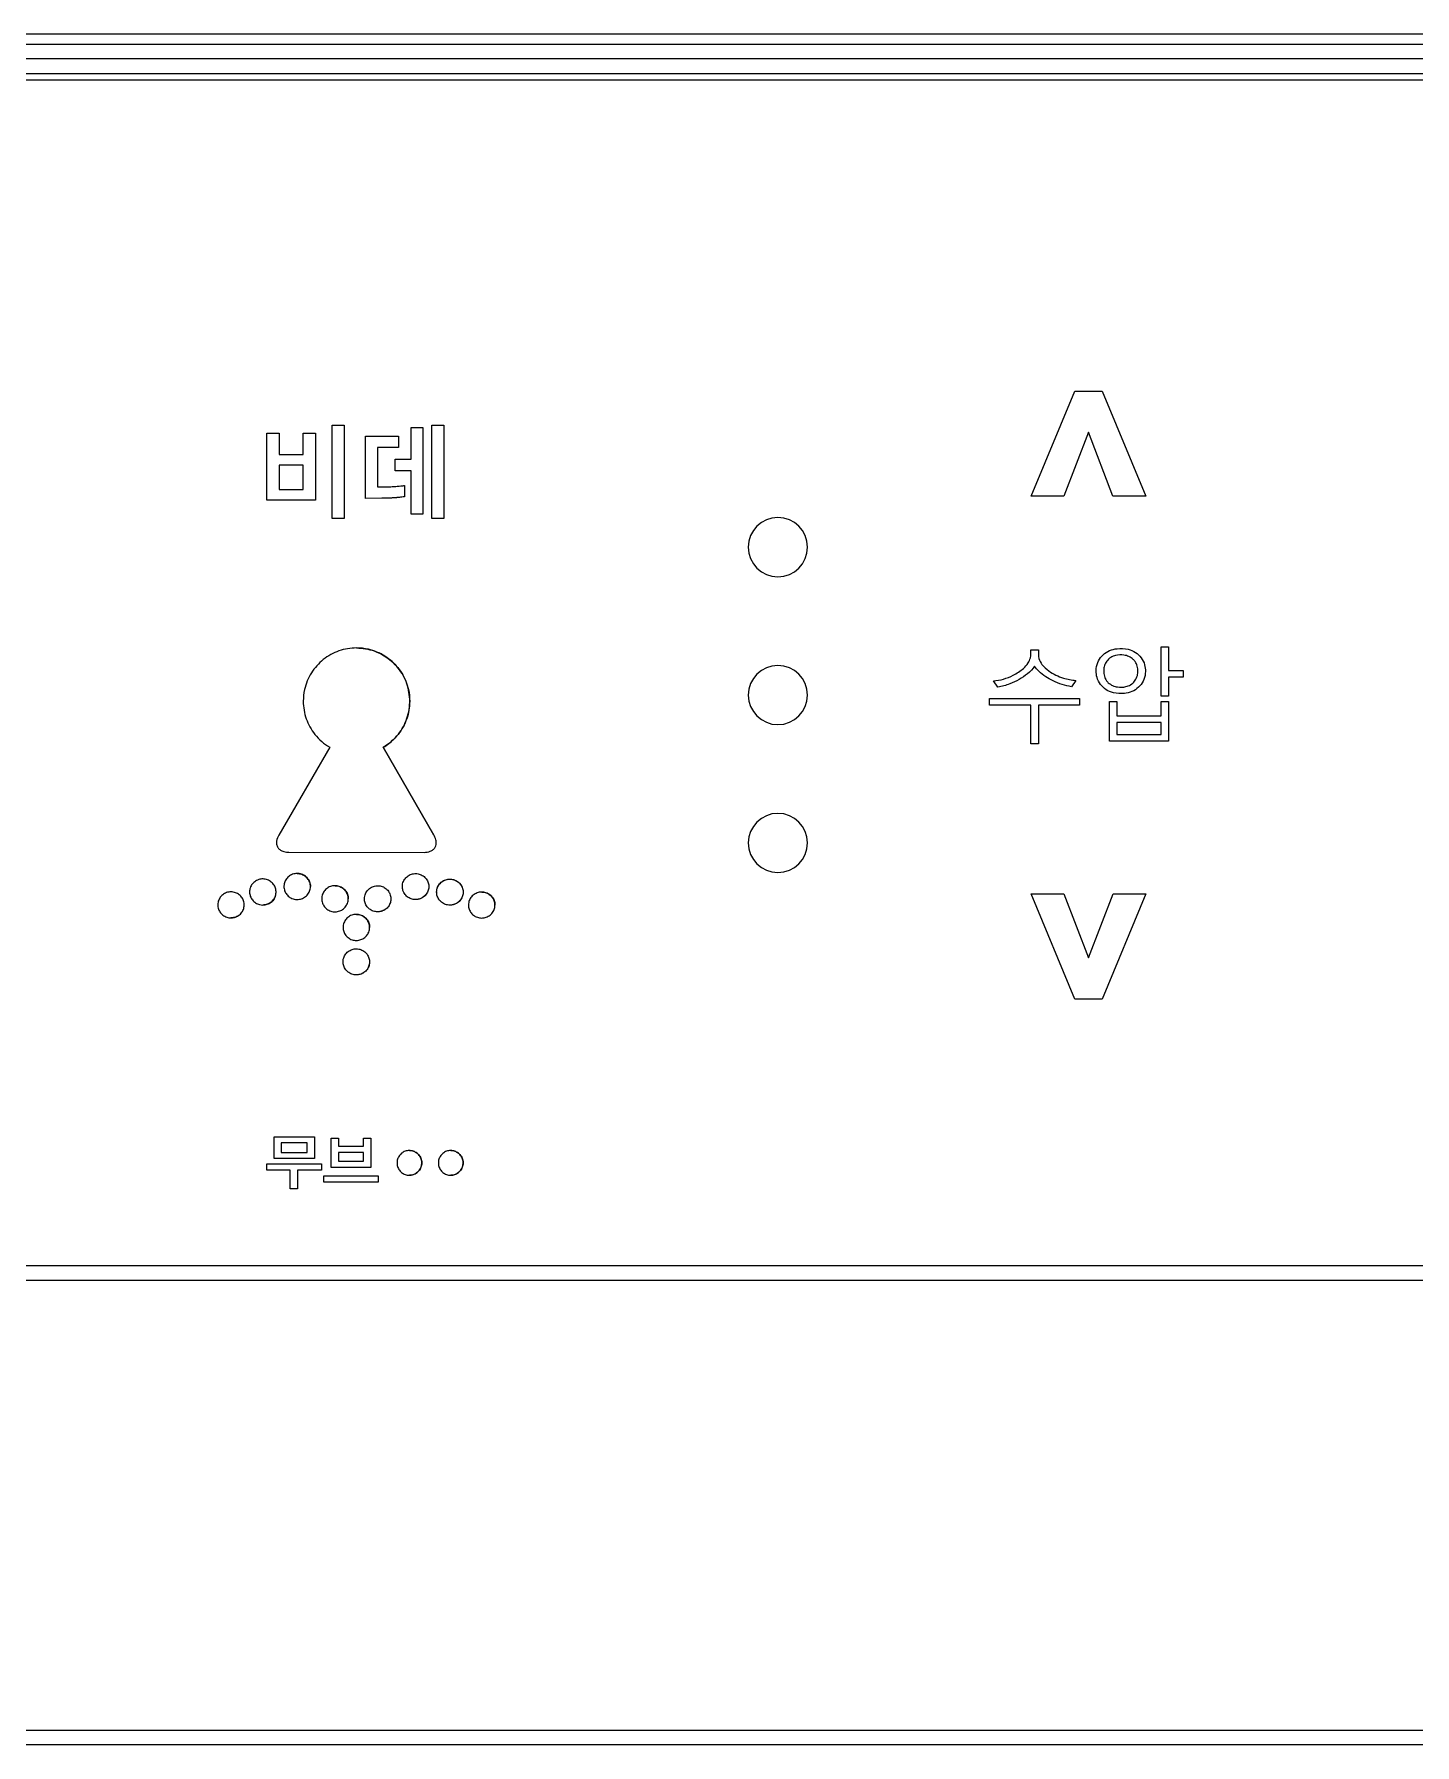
# Model space of a CAD drawing. Header units: millimetres. Extents: x 5 to 3846, y -2727 to 2747.
# Drawn here: x 1414.7 to 1461.4, y -1057.5 to -999.7 of the extents above; entities that cross this region are included whole.
import ezdxf

# ---------------------------------------------------------------- set-up
doc = ezdxf.new("R2010")
doc.units = ezdxf.units.MM

msp = doc.modelspace()

# ---------------------------------------------------------------- linework, layer by layer
at = {"linetype": 'Continuous'}
for p, q in [((1581.015, -999.674), (1367.765, -999.674)), ((1367.765, -1000.006), (1581.015, -1000.006)), ((1581.015, -1000.505), (1367.765, -1000.505)), ((1581.015, -1001.014), (1367.765, -1001.014)), ((1367.765, -1001.214), (1581.015, -1001.214)), ((1448.449, -1015.292), (1449.928, -1011.737)), ((1449.928, -1011.737), (1450.853, -1011.737)), ((1450.853, -1011.737), (1452.329, -1015.292)), ((1424.815, -1012.892), (1425.23, -1012.892)), ((1424.815, -1016.043), (1424.815, -1012.892)), ((1425.23, -1012.892), (1425.23, -1012.892)), ((1425.23, -1012.892), (1425.23, -1016.043)), ((1425.23, -1012.892), (1425.23, -1016.043)), ((1427.489, -1012.964), (1427.89, -1012.964)), ((1427.489, -1014.045), (1427.489, -1012.964)), ((1427.89, -1012.964), (1427.89, -1015.9)), ((1427.89, -1012.964), (1427.89, -1012.964)), ((1427.89, -1012.964), (1427.89, -1015.9)), ((1428.195, -1012.892), (1428.596, -1012.892)), ((1428.195, -1016.043), (1428.195, -1012.892)), ((1428.596, -1012.892), (1428.596, -1012.892)), ((1428.596, -1012.892), (1428.596, -1016.043)), ((1428.596, -1012.892), (1428.596, -1016.043)), ((1450.387, -1013.132), (1449.552, -1015.292)), ((1451.218, -1015.292), (1450.387, -1013.132)), ((1422.617, -1013.161), (1423.032, -1013.161)), ((1422.617, -1015.427), (1422.617, -1013.161)), ((1423.032, -1013.161), (1423.032, -1013.877)), ((1423.032, -1013.161), (1423.032, -1013.161)), ((1423.032, -1013.161), (1423.032, -1013.877)), ((1423.837, -1013.161), (1424.253, -1013.161)), ((1423.837, -1013.877), (1423.837, -1013.161)), ((1424.253, -1013.161), (1424.253, -1013.161)), ((1424.253, -1013.161), (1424.253, -1015.427)), ((1424.253, -1013.161), (1424.253, -1015.427)), ((1425.943, -1013.258), (1427.067, -1013.258)), ((1425.943, -1015.366), (1425.943, -1013.258)), ((1426.358, -1013.647), (1426.358, -1014.976)), ((1427.067, -1013.647), (1426.358, -1013.647)), ((1426.358, -1013.647), (1426.358, -1013.647)), ((1426.358, -1013.647), (1426.358, -1014.976)), ((1427.067, -1013.258), (1427.067, -1013.647)), ((1427.067, -1013.258), (1427.067, -1013.647)), ((1427.067, -1013.258), (1427.067, -1013.258)), ((1427.067, -1013.647), (1427.067, -1013.647)), ((1423.032, -1013.877), (1423.837, -1013.877)), ((1423.032, -1013.877), (1423.032, -1013.877)), ((1423.032, -1014.238), (1423.032, -1015.062)), ((1423.032, -1014.238), (1423.032, -1015.062)), ((1423.837, -1014.238), (1423.032, -1014.238)), ((1423.032, -1014.238), (1423.032, -1014.238)), ((1423.837, -1015.062), (1423.837, -1014.238)), ((1426.945, -1014.045), (1427.489, -1014.045)), ((1426.945, -1014.432), (1426.945, -1014.045)), ((1427.489, -1014.432), (1426.945, -1014.432)), ((1427.489, -1015.9), (1427.489, -1014.432)), ((1424.253, -1015.427), (1422.617, -1015.427)), ((1423.032, -1015.062), (1423.837, -1015.062)), ((1423.032, -1015.062), (1423.032, -1015.062)), ((1424.253, -1015.427), (1424.253, -1015.427)), ((1426.501, -1015.362), (1425.943, -1015.366)), ((1426.501, -1015.362), (1425.943, -1015.366)), ((1425.943, -1015.366), (1425.943, -1015.366)), ((1426.358, -1014.976), (1426.673, -1014.976)), ((1426.358, -1014.976), (1426.358, -1014.976)), ((1426.501, -1015.362), (1426.501, -1015.362)), ((1427.01, -1015.341), (1427.01, -1015.341)), ((1427.264, -1014.933), (1427.264, -1015.313)), ((1427.264, -1014.933), (1427.264, -1014.933)), ((1427.264, -1014.933), (1427.264, -1015.313)), ((1427.264, -1015.313), (1427.264, -1015.313)), ((1449.552, -1015.292), (1448.449, -1015.292)), ((1452.329, -1015.292), (1451.218, -1015.292)), ((1427.89, -1015.9), (1427.489, -1015.9)), ((1427.89, -1015.9), (1427.89, -1015.9)), ((1425.23, -1016.043), (1424.815, -1016.043)), ((1425.23, -1016.043), (1425.23, -1016.043)), ((1428.596, -1016.043), (1428.195, -1016.043)), ((1428.596, -1016.043), (1428.596, -1016.043)), ((1425.645, -1020.423), (1425.645, -1020.423)), ((1448.441, -1020.491), (1448.696, -1020.491)), ((1452.843, -1020.387), (1453.096, -1020.387)), ((1452.843, -1022.054), (1452.843, -1020.387)), ((1453.096, -1020.387), (1453.096, -1021.181)), ((1453.096, -1021.181), (1453.591, -1021.181)), ((1453.591, -1021.181), (1453.591, -1021.406)), ((1447.331, -1021.752), (1447.175, -1021.539)), ((1449.965, -1021.522), (1449.815, -1021.731)), ((1453.096, -1021.406), (1453.096, -1022.054)), ((1453.591, -1021.406), (1453.096, -1021.406)), ((1427.442, -1022.226), (1427.442, -1022.226)), ((1447.049, -1022.36), (1447.049, -1022.134)), ((1447.049, -1022.134), (1450.091, -1022.134)), ((1448.441, -1022.36), (1447.049, -1022.36)), ((1448.441, -1023.665), (1448.441, -1022.36)), ((1448.696, -1022.36), (1448.696, -1023.665)), ((1450.091, -1022.36), (1448.696, -1022.36)), ((1450.091, -1022.134), (1450.091, -1022.36)), ((1451.103, -1022.234), (1451.353, -1022.234)), ((1451.103, -1023.575), (1451.103, -1022.234)), ((1451.353, -1022.234), (1451.353, -1022.715)), ((1453.096, -1022.054), (1452.843, -1022.054)), ((1452.847, -1022.715), (1452.847, -1022.234)), ((1452.847, -1022.234), (1453.096, -1022.234)), ((1453.096, -1022.234), (1453.096, -1023.575)), ((1451.353, -1022.715), (1452.847, -1022.715)), ((1452.847, -1022.938), (1451.353, -1022.938)), ((1451.353, -1022.938), (1451.353, -1023.352)), ((1452.847, -1023.352), (1452.847, -1022.938)), ((1451.353, -1023.352), (1452.847, -1023.352)), ((1424.737, -1023.778), (1423.019, -1026.749)), ((1428.262, -1026.753), (1426.548, -1023.78)), ((1426.548, -1023.78), (1426.548, -1023.78)), ((1426.548, -1023.78), (1428.262, -1026.753)), ((1448.696, -1023.665), (1448.441, -1023.665)), ((1453.096, -1023.575), (1451.103, -1023.575)), ((1428.262, -1026.753), (1428.262, -1026.753)), ((1423.353, -1027.329), (1427.927, -1027.332)), ((1423.637, -1028.046), (1423.637, -1028.046)), ((1427.639, -1028.05), (1427.639, -1028.05)), ((1421.4, -1028.669), (1421.4, -1028.669)), ((1422.476, -1028.231), (1422.476, -1028.231)), ((1424.085, -1028.486), (1424.085, -1028.486)), ((1424.917, -1028.46), (1424.917, -1028.46)), ((1426.36, -1028.461), (1426.36, -1028.461)), ((1428.8, -1028.236), (1428.8, -1028.236)), ((1429.876, -1028.675), (1429.876, -1028.675)), ((1448.452, -1028.737), (1449.562, -1028.737)), ((1449.928, -1032.292), (1448.452, -1028.737)), ((1449.562, -1028.737), (1450.393, -1030.896)), ((1450.393, -1030.896), (1451.228, -1028.737)), ((1452.331, -1028.737), (1450.853, -1032.292)), ((1451.228, -1028.737), (1452.331, -1028.737)), ((1422.477, -1029.112), (1422.477, -1029.112)), ((1423.636, -1028.925), (1423.636, -1028.925)), ((1425.363, -1028.901), (1425.363, -1028.901)), ((1427.638, -1028.929), (1427.638, -1028.929)), ((1428.8, -1029.117), (1428.8, -1029.117)), ((1430.324, -1029.114), (1430.324, -1029.114)), ((1421.4, -1029.546), (1421.4, -1029.546)), ((1424.917, -1029.342), (1424.917, -1029.342)), ((1425.638, -1029.429), (1425.638, -1029.429)), ((1426.086, -1029.871), (1426.086, -1029.871)), ((1426.359, -1029.343), (1426.359, -1029.343)), ((1429.876, -1029.552), (1429.876, -1029.552)), ((1425.637, -1030.31), (1425.637, -1030.31)), ((1425.637, -1030.593), (1425.637, -1030.593)), ((1425.637, -1031.474), (1425.637, -1031.474)), ((1450.853, -1032.292), (1449.928, -1032.292)), ((1422.855, -1036.948), (1424.219, -1036.948)), ((1422.855, -1037.687), (1422.855, -1036.948)), ((1423.097, -1037.155), (1423.097, -1037.48)), ((1423.976, -1037.155), (1423.097, -1037.155)), ((1423.097, -1037.155), (1423.097, -1037.155)), ((1423.097, -1037.155), (1423.097, -1037.48)), ((1423.976, -1037.48), (1423.976, -1037.155)), ((1424.219, -1036.948), (1424.219, -1037.687)), ((1424.219, -1036.948), (1424.219, -1036.948)), ((1424.219, -1036.948), (1424.219, -1037.687)), ((1424.785, -1037.984), (1424.785, -1036.99)), ((1424.785, -1036.99), (1425.029, -1036.99)), ((1425.029, -1036.99), (1425.029, -1037.269)), ((1425.029, -1036.99), (1425.029, -1037.269)), ((1425.029, -1036.99), (1425.029, -1036.99)), ((1425.029, -1037.269), (1425.885, -1037.269)), ((1425.029, -1037.269), (1425.029, -1037.269)), ((1425.885, -1036.99), (1426.129, -1036.99)), ((1425.885, -1037.269), (1425.885, -1036.99)), ((1426.129, -1036.99), (1426.129, -1037.984)), ((1426.129, -1036.99), (1426.129, -1036.99)), ((1426.129, -1036.99), (1426.129, -1037.984)), ((1422.617, -1037.867), (1424.455, -1037.867)), ((1422.617, -1038.078), (1422.617, -1037.867)), ((1424.219, -1037.687), (1422.855, -1037.687)), ((1423.097, -1037.48), (1423.976, -1037.48)), ((1423.097, -1037.48), (1423.097, -1037.48)), ((1424.219, -1037.687), (1424.219, -1037.687)), ((1424.455, -1037.867), (1424.455, -1038.078)), ((1424.455, -1037.867), (1424.455, -1038.078)), ((1424.455, -1037.867), (1424.455, -1037.867)), ((1426.129, -1037.984), (1424.785, -1037.984)), ((1425.029, -1037.483), (1425.029, -1037.771)), ((1425.029, -1037.483), (1425.029, -1037.771)), ((1425.885, -1037.483), (1425.029, -1037.483)), ((1425.029, -1037.483), (1425.029, -1037.483)), ((1425.029, -1037.771), (1425.885, -1037.771)), ((1425.029, -1037.771), (1425.029, -1037.771)), ((1425.885, -1037.771), (1425.885, -1037.483)), ((1426.129, -1037.984), (1426.129, -1037.984)), ((1423.406, -1038.078), (1422.617, -1038.078)), ((1423.406, -1038.712), (1423.406, -1038.078)), ((1423.65, -1038.078), (1423.65, -1038.712)), ((1423.65, -1038.078), (1423.65, -1038.712)), ((1424.455, -1038.078), (1423.65, -1038.078)), ((1423.65, -1038.078), (1423.65, -1038.078)), ((1424.455, -1038.078), (1424.455, -1038.078)), ((1424.538, -1038.268), (1426.376, -1038.268)), ((1424.538, -1038.479), (1424.538, -1038.268)), ((1426.376, -1038.479), (1424.538, -1038.479)), ((1426.376, -1038.268), (1426.376, -1038.268)), ((1426.376, -1038.268), (1426.376, -1038.479)), ((1426.376, -1038.268), (1426.376, -1038.479)), ((1426.376, -1038.479), (1426.376, -1038.479)), ((1423.65, -1038.712), (1423.406, -1038.712)), ((1423.65, -1038.712), (1423.65, -1038.712)), ((1358.565, -1041.302), (1590.215, -1041.302)), ((1590.215, -1041.802), (1358.565, -1041.802)), ((1367.765, -1057.002), (1581.015, -1057.002)), ((1581.015, -1057.502), (1367.765, -1057.502))]:
    msp.add_line(p, q, dxfattribs=at)
at = {"linetype": 'Continuous', "extrusion": (0, 0, -1)}
for centre in [(-1439.89, -1017.014), (-1439.89, -1022.014), (-1439.89, -1027.014)]:
    msp.add_circle(centre, 1, dxfattribs=at)
at = {"linetype": 'Continuous'}
for points, knots in [([(1427.01, -1015.341), (1427.007, -1015.341), (1427.005, -1015.342), (1426.961, -1015.346), (1426.92, -1015.349), (1426.838, -1015.353), (1426.797, -1015.355), (1426.701, -1015.359), (1426.646, -1015.36), (1426.561, -1015.362), (1426.531, -1015.362), (1426.501, -1015.362)], [0, 0, 0, 0, 0.014454, 0.014454, 0.257102, 0.257102, 0.499993, 0.499993, 0.823443, 0.823443, 1, 1, 1, 1]), ([(1427.01, -1015.341), (1426.973, -1015.345), (1426.936, -1015.348), (1426.851, -1015.353), (1426.803, -1015.355), (1426.701, -1015.359), (1426.646, -1015.36), (1426.561, -1015.362), (1426.531, -1015.362), (1426.501, -1015.362)], [0, 0, 0, 0, 0.218907, 0.218907, 0.500003, 0.500003, 0.823447, 0.823447, 1, 1, 1, 1]), ([(1426.673, -1014.976), (1426.682, -1014.976), (1426.692, -1014.976), (1426.749, -1014.974), (1426.797, -1014.972), (1426.874, -1014.968), (1426.902, -1014.966), (1426.958, -1014.962), (1426.986, -1014.96), (1427.013, -1014.958)], [0, 0, 0, 0, 0.082557, 0.082557, 0.506013, 0.506013, 0.759016, 0.759016, 1, 1, 1, 1]), ([(1427.264, -1015.313), (1427.234, -1015.317), (1427.204, -1015.32), (1427.147, -1015.327), (1427.12, -1015.33), (1427.065, -1015.335), (1427.037, -1015.338), (1427.01, -1015.341)], [0, 0, 0, 0, 0.352055, 0.352055, 0.676022, 0.676022, 1, 1, 1, 1]), ([(1427.264, -1015.313), (1427.234, -1015.317), (1427.204, -1015.32), (1427.147, -1015.327), (1427.12, -1015.33), (1427.065, -1015.335), (1427.037, -1015.338), (1427.01, -1015.341)], [0, 0, 0, 0, 0.352055, 0.352055, 0.676022, 0.676022, 1, 1, 1, 1]), ([(1427.013, -1014.958), (1427.021, -1014.957), (1427.029, -1014.957), (1427.07, -1014.953), (1427.104, -1014.95), (1427.167, -1014.944), (1427.196, -1014.941), (1427.238, -1014.936), (1427.251, -1014.934), (1427.264, -1014.933)], [0, 0, 0, 0, 0.093873, 0.093873, 0.5, 0.5, 0.843639, 0.843639, 1, 1, 1, 1]), ([(1425.645, -1020.423), (1425.443, -1020.423), (1425.239, -1020.457), (1424.859, -1020.59), (1424.678, -1020.691), (1424.364, -1020.942), (1424.226, -1021.096), (1424.011, -1021.438), (1423.931, -1021.631), (1423.858, -1021.958), (1423.843, -1022.091), (1423.843, -1022.223)], [0, 0, 0, 0, 0.214647, 0.214647, 0.429346, 0.429346, 0.643927, 0.643927, 0.860162, 0.860162, 1, 1, 1, 1]), ([(1425.645, -1020.423), (1425.846, -1020.424), (1426.051, -1020.458), (1426.431, -1020.592), (1426.612, -1020.693), (1426.926, -1020.945), (1427.064, -1021.1), (1427.277, -1021.441), (1427.356, -1021.634), (1427.428, -1021.96), (1427.442, -1022.094), (1427.442, -1022.226)], [0, 0, 0, 0, 0.214968, 0.214968, 0.430022, 0.430022, 0.64444, 0.64444, 0.85988, 0.85988, 1, 1, 1, 1]), ([(1427.442, -1022.226), (1427.443, -1022.025), (1427.409, -1021.822), (1427.278, -1021.442), (1427.178, -1021.261), (1426.928, -1020.947), (1426.775, -1020.809), (1426.434, -1020.593), (1426.242, -1020.513), (1425.914, -1020.439), (1425.779, -1020.423), (1425.645, -1020.423)], [0, 0, 0, 0, 0.214213, 0.214213, 0.428512, 0.428512, 0.642249, 0.642249, 0.857813, 0.857813, 1, 1, 1, 1]), ([(1447.175, -1021.539), (1447.405, -1021.514), (1447.636, -1021.45), (1447.967, -1021.282), (1448.087, -1021.205), (1448.251, -1021.057), (1448.307, -1020.996), (1448.384, -1020.875), (1448.411, -1020.816), (1448.447, -1020.669), (1448.441, -1020.579), (1448.441, -1020.491)], [0, 0, 0, 0, 0.386565, 0.386565, 0.617094, 0.617094, 0.750645, 0.750645, 0.854369, 0.854369, 1, 1, 1, 1]), ([(1448.696, -1020.491), (1448.696, -1020.587), (1448.689, -1020.687), (1448.737, -1020.85), (1448.773, -1020.918), (1448.882, -1021.064), (1448.965, -1021.137), (1449.2, -1021.307), (1449.368, -1021.388), (1449.679, -1021.483), (1449.822, -1021.509), (1449.965, -1021.522)], [0, 0, 0, 0, 0.159853, 0.159853, 0.282346, 0.282346, 0.461201, 0.461201, 0.762946, 0.762946, 1, 1, 1, 1]), ([(1452.081, -1021.751), (1452.016, -1021.811), (1451.94, -1021.861), (1451.778, -1021.93), (1451.69, -1021.952), (1451.48, -1021.974), (1451.352, -1021.968), (1451.146, -1021.917), (1451.063, -1021.882), (1450.916, -1021.785), (1450.849, -1021.724), (1450.743, -1021.584), (1450.703, -1021.503), (1450.659, -1021.345), (1450.65, -1021.266), (1450.653, -1021.096), (1450.668, -1021.003), (1450.733, -1020.837), (1450.782, -1020.762), (1450.854, -1020.683), (1450.868, -1020.669), (1450.883, -1020.656)], [0, 0, 0, 0, 0.105429, 0.105429, 0.210388, 0.210388, 0.358353, 0.358353, 0.463126, 0.463126, 0.568027, 0.568027, 0.671969, 0.671969, 0.764244, 0.764244, 0.87314, 0.87314, 0.976688, 0.976688, 1, 1, 1, 1]), ([(1450.883, -1020.656), (1450.947, -1020.596), (1451.022, -1020.547), (1451.183, -1020.477), (1451.27, -1020.456), (1451.481, -1020.433), (1451.609, -1020.438), (1451.817, -1020.489), (1451.902, -1020.525), (1452.052, -1020.622), (1452.12, -1020.684), (1452.225, -1020.824), (1452.265, -1020.905), (1452.307, -1021.062), (1452.316, -1021.139), (1452.313, -1021.307), (1452.297, -1021.4), (1452.232, -1021.567), (1452.184, -1021.643), (1452.11, -1021.723), (1452.096, -1021.737), (1452.081, -1021.751)], [0, 0, 0, 0, 0.104375, 0.104375, 0.208222, 0.208222, 0.357394, 0.357394, 0.463446, 0.463446, 0.569734, 0.569734, 0.672548, 0.672548, 0.763112, 0.763112, 0.872106, 0.872106, 0.976253, 0.976253, 1, 1, 1, 1]), ([(1451.903, -1020.809), (1451.86, -1020.769), (1451.809, -1020.735), (1451.7, -1020.687), (1451.642, -1020.672), (1451.493, -1020.654), (1451.398, -1020.657), (1451.251, -1020.692), (1451.194, -1020.714), (1451.092, -1020.778), (1451.047, -1020.819), (1450.975, -1020.912), (1450.948, -1020.964), (1450.914, -1021.071), (1450.906, -1021.126), (1450.903, -1021.247), (1450.91, -1021.315), (1450.944, -1021.431), (1450.969, -1021.483), (1451.02, -1021.553), (1451.04, -1021.576), (1451.061, -1021.596)], [0, 0, 0, 0, 0.100218, 0.100218, 0.19974, 0.19974, 0.354422, 0.354422, 0.455177, 0.455177, 0.556419, 0.556419, 0.652887, 0.652887, 0.744782, 0.744782, 0.856018, 0.856018, 0.950106, 0.950106, 1, 1, 1, 1]), ([(1448.57, -1021.034), (1448.511, -1021.136), (1448.423, -1021.22), (1448.149, -1021.438), (1447.943, -1021.554), (1447.599, -1021.689), (1447.466, -1021.727), (1447.331, -1021.752)], [0, 0, 0, 0, 0.241791, 0.241791, 0.719843, 0.719843, 1, 1, 1, 1]), ([(1449.815, -1021.731), (1449.6, -1021.701), (1449.387, -1021.634), (1449.023, -1021.452), (1448.859, -1021.349), (1448.662, -1021.165), (1448.608, -1021.104), (1448.57, -1021.034)], [0, 0, 0, 0, 0.448506, 0.448506, 0.837341, 0.837341, 1, 1, 1, 1]), ([(1451.061, -1021.596), (1451.103, -1021.637), (1451.153, -1021.671), (1451.259, -1021.718), (1451.317, -1021.733), (1451.466, -1021.753), (1451.56, -1021.751), (1451.708, -1021.717), (1451.765, -1021.696), (1451.866, -1021.634), (1451.912, -1021.593), (1451.984, -1021.502), (1452.012, -1021.45), (1452.048, -1021.344), (1452.057, -1021.288), (1452.062, -1021.166), (1452.056, -1021.099), (1452.024, -1020.983), (1452, -1020.931), (1451.949, -1020.858), (1451.927, -1020.833), (1451.903, -1020.809)], [0, 0, 0, 0, 0.098495, 0.098495, 0.196279, 0.196279, 0.3517, 0.3517, 0.451352, 0.451352, 0.551568, 0.551568, 0.647272, 0.647272, 0.740636, 0.740636, 0.851278, 0.851278, 0.944292, 0.944292, 1, 1, 1, 1]), ([(1423.843, -1022.223), (1423.843, -1022.424), (1423.877, -1022.628), (1424.01, -1023.007), (1424.11, -1023.188), (1424.374, -1023.517), (1424.546, -1023.666), (1424.737, -1023.778)], [0, 0, 0, 0, 0.32239, 0.32239, 0.644883, 0.644883, 1, 1, 1, 1]), ([(1426.548, -1023.78), (1426.678, -1023.704), (1426.799, -1023.611), (1427.051, -1023.362), (1427.173, -1023.193), (1427.35, -1022.83), (1427.408, -1022.63), (1427.438, -1022.362), (1427.442, -1022.294), (1427.442, -1022.226)], [0, 0, 0, 0, 0.241187, 0.241187, 0.567052, 0.567052, 0.892361, 0.892361, 1, 1, 1, 1]), ([(1427.442, -1022.226), (1427.442, -1022.427), (1427.408, -1022.63), (1427.276, -1023.008), (1427.176, -1023.188), (1426.912, -1023.518), (1426.739, -1023.668), (1426.548, -1023.78)], [0, 0, 0, 0, 0.321592, 0.321592, 0.643232, 0.643232, 1, 1, 1, 1]), ([(1423.019, -1026.749), (1422.983, -1026.811), (1422.954, -1026.88), (1422.939, -1026.988), (1422.938, -1027.025), (1422.95, -1027.097), (1422.963, -1027.133), (1422.999, -1027.191), (1423.021, -1027.216), (1423.076, -1027.262), (1423.112, -1027.281), (1423.203, -1027.315), (1423.261, -1027.325), (1423.33, -1027.328), (1423.342, -1027.329), (1423.353, -1027.329)], [0, 0, 0, 0, 0.253375, 0.253375, 0.38007, 0.38007, 0.508318, 0.508318, 0.620648, 0.620648, 0.758343, 0.758343, 0.960184, 0.960184, 1, 1, 1, 1]), ([(1427.927, -1027.332), (1427.999, -1027.332), (1428.072, -1027.323), (1428.173, -1027.282), (1428.205, -1027.264), (1428.262, -1027.218), (1428.287, -1027.188), (1428.32, -1027.128), (1428.33, -1027.096), (1428.342, -1027.025), (1428.341, -1026.985), (1428.325, -1026.889), (1428.304, -1026.833), (1428.273, -1026.772), (1428.267, -1026.762), (1428.262, -1026.753)], [0, 0, 0, 0, 0.252341, 0.252341, 0.379617, 0.379617, 0.508445, 0.508445, 0.621283, 0.621283, 0.759461, 0.759461, 0.961261, 0.961261, 1, 1, 1, 1]), ([(1424.085, -1028.486), (1424.085, -1028.438), (1424.077, -1028.389), (1424.046, -1028.298), (1424.022, -1028.255), (1423.962, -1028.179), (1423.925, -1028.146), (1423.843, -1028.092), (1423.796, -1028.072), (1423.698, -1028.048), (1423.646, -1028.044), (1423.545, -1028.053), (1423.494, -1028.066), (1423.402, -1028.109), (1423.359, -1028.138), (1423.286, -1028.208), (1423.256, -1028.25), (1423.212, -1028.34), (1423.198, -1028.388), (1423.191, -1028.453), (1423.19, -1028.469), (1423.19, -1028.485)], [0, 0, 0, 0, 0.104, 0.104, 0.208008, 0.208008, 0.312405, 0.312405, 0.420651, 0.420651, 0.530345, 0.530345, 0.640927, 0.640927, 0.750551, 0.750551, 0.859504, 0.859504, 0.96572, 0.96572, 1, 1, 1, 1]), ([(1423.637, -1028.046), (1423.652, -1028.046), (1423.667, -1028.047), (1423.732, -1028.053), (1423.783, -1028.067), (1423.875, -1028.11), (1423.918, -1028.14), (1423.99, -1028.211), (1424.021, -1028.253), (1424.064, -1028.343), (1424.077, -1028.391), (1424.084, -1028.455), (1424.085, -1028.471), (1424.085, -1028.486)], [0, 0, 0, 0, 0.063515, 0.063515, 0.28432, 0.28432, 0.503799, 0.503799, 0.722366, 0.722366, 0.934416, 0.934416, 1, 1, 1, 1]), ([(1427.195, -1028.445), (1427.19, -1028.494), (1427.193, -1028.544), (1427.216, -1028.639), (1427.235, -1028.685), (1427.288, -1028.766), (1427.322, -1028.803), (1427.398, -1028.863), (1427.443, -1028.888), (1427.537, -1028.92), (1427.588, -1028.929), (1427.688, -1028.929), (1427.74, -1028.92), (1427.836, -1028.887), (1427.882, -1028.862), (1427.961, -1028.798), (1427.996, -1028.759), (1428.049, -1028.674), (1428.068, -1028.626), (1428.087, -1028.53), (1428.089, -1028.481), (1428.077, -1028.385), (1428.062, -1028.337), (1428.018, -1028.25), (1427.988, -1028.211), (1427.918, -1028.143), (1427.877, -1028.114), (1427.786, -1028.071), (1427.737, -1028.057), (1427.636, -1028.047), (1427.585, -1028.05), (1427.486, -1028.073), (1427.438, -1028.094), (1427.353, -1028.148), (1427.315, -1028.183), (1427.253, -1028.263), (1427.229, -1028.308), (1427.204, -1028.385), (1427.198, -1028.415), (1427.195, -1028.445)], [0, 0, 0, 0, 0.052724, 0.052724, 0.105503, 0.105503, 0.157737, 0.157737, 0.211199, 0.211199, 0.26542, 0.26542, 0.320226, 0.320226, 0.375407, 0.375407, 0.430323, 0.430323, 0.484198, 0.484198, 0.536179, 0.536179, 0.588943, 0.588943, 0.641131, 0.641131, 0.69452, 0.69452, 0.749069, 0.749069, 0.803583, 0.803583, 0.858497, 0.858497, 0.913054, 0.913054, 0.967397, 0.967397, 1, 1, 1, 1]), ([(1421.4, -1028.669), (1421.349, -1028.669), (1421.298, -1028.677), (1421.203, -1028.71), (1421.158, -1028.735), (1421.079, -1028.798), (1421.044, -1028.836), (1420.992, -1028.921), (1420.972, -1028.968), (1420.956, -1029.046), (1420.953, -1029.076), (1420.953, -1029.106)], [0, 0, 0, 0, 0.218364, 0.218364, 0.436718, 0.436718, 0.655398, 0.655398, 0.871081, 0.871081, 1, 1, 1, 1]), ([(1420.953, -1029.106), (1420.953, -1029.155), (1420.961, -1029.204), (1420.993, -1029.295), (1421.017, -1029.339), (1421.078, -1029.415), (1421.115, -1029.448), (1421.198, -1029.502), (1421.245, -1029.522), (1421.343, -1029.545), (1421.395, -1029.549), (1421.496, -1029.539), (1421.546, -1029.525), (1421.638, -1029.482), (1421.681, -1029.452), (1421.753, -1029.381), (1421.783, -1029.339), (1421.826, -1029.25), (1421.839, -1029.201), (1421.849, -1029.105), (1421.846, -1029.056), (1421.824, -1028.961), (1421.805, -1028.915), (1421.752, -1028.833), (1421.719, -1028.797), (1421.642, -1028.736), (1421.598, -1028.712), (1421.503, -1028.678), (1421.451, -1028.669), (1421.4, -1028.669)], [0, 0, 0, 0, 0.069933, 0.069933, 0.139874, 0.139874, 0.210033, 0.210033, 0.282441, 0.282441, 0.355388, 0.355388, 0.428819, 0.428819, 0.501992, 0.501992, 0.574649, 0.574649, 0.645276, 0.645276, 0.714482, 0.714482, 0.785166, 0.785166, 0.854522, 0.854522, 0.925929, 0.925929, 1, 1, 1, 1]), ([(1422.477, -1029.112), (1422.528, -1029.112), (1422.579, -1029.104), (1422.675, -1029.07), (1422.72, -1029.045), (1422.799, -1028.982), (1422.833, -1028.943), (1422.885, -1028.858), (1422.904, -1028.811), (1422.924, -1028.716), (1422.926, -1028.666), (1422.914, -1028.57), (1422.899, -1028.521), (1422.855, -1028.433), (1422.825, -1028.393), (1422.755, -1028.325), (1422.713, -1028.296), (1422.623, -1028.253), (1422.573, -1028.239), (1422.473, -1028.229), (1422.422, -1028.232), (1422.323, -1028.255), (1422.275, -1028.275), (1422.19, -1028.33), (1422.151, -1028.365), (1422.09, -1028.444), (1422.065, -1028.49), (1422.036, -1028.581), (1422.029, -1028.627), (1422.029, -1028.673)], [0, 0, 0, 0, 0.072893, 0.072893, 0.145821, 0.145821, 0.218301, 0.218301, 0.289457, 0.289457, 0.358731, 0.358731, 0.429814, 0.429814, 0.499881, 0.499881, 0.571216, 0.571216, 0.643785, 0.643785, 0.716061, 0.716061, 0.789246, 0.789246, 0.862072, 0.862072, 0.934368, 0.934368, 1, 1, 1, 1]), ([(1422.029, -1028.673), (1422.029, -1028.721), (1422.037, -1028.77), (1422.069, -1028.862), (1422.093, -1028.905), (1422.153, -1028.98), (1422.19, -1029.014), (1422.272, -1029.067), (1422.32, -1029.087), (1422.404, -1029.108), (1422.441, -1029.112), (1422.477, -1029.112)], [0, 0, 0, 0, 0.208908, 0.208908, 0.417923, 0.417923, 0.626496, 0.626496, 0.842385, 0.842385, 1, 1, 1, 1]), ([(1423.19, -1028.485), (1423.19, -1028.534), (1423.198, -1028.583), (1423.23, -1028.675), (1423.255, -1028.719), (1423.316, -1028.795), (1423.353, -1028.828), (1423.436, -1028.882), (1423.484, -1028.902), (1423.566, -1028.921), (1423.601, -1028.925), (1423.636, -1028.925)], [0, 0, 0, 0, 0.210967, 0.210967, 0.421977, 0.421977, 0.633283, 0.633283, 0.850264, 0.850264, 1, 1, 1, 1]), ([(1423.636, -1028.925), (1423.686, -1028.926), (1423.738, -1028.917), (1423.833, -1028.884), (1423.879, -1028.859), (1423.958, -1028.797), (1423.992, -1028.758), (1424.045, -1028.673), (1424.065, -1028.626), (1424.081, -1028.547), (1424.085, -1028.517), (1424.085, -1028.486)], [0, 0, 0, 0, 0.218186, 0.218186, 0.436418, 0.436418, 0.654287, 0.654287, 0.869637, 0.869637, 1, 1, 1, 1]), ([(1425.363, -1028.901), (1425.363, -1028.852), (1425.355, -1028.802), (1425.323, -1028.71), (1425.299, -1028.666), (1425.238, -1028.59), (1425.2, -1028.557), (1425.117, -1028.503), (1425.07, -1028.483), (1424.972, -1028.46), (1424.921, -1028.457), (1424.82, -1028.467), (1424.77, -1028.481), (1424.678, -1028.524), (1424.636, -1028.554), (1424.564, -1028.625), (1424.533, -1028.667), (1424.49, -1028.757), (1424.476, -1028.807), (1424.469, -1028.871), (1424.468, -1028.886), (1424.468, -1028.901)], [0, 0, 0, 0, 0.10539, 0.10539, 0.210811, 0.210811, 0.316253, 0.316253, 0.424345, 0.424345, 0.532941, 0.532941, 0.642661, 0.642661, 0.751664, 0.751664, 0.860859, 0.860859, 0.968124, 0.968124, 1, 1, 1, 1]), ([(1424.917, -1028.46), (1424.933, -1028.46), (1424.949, -1028.461), (1425.016, -1028.468), (1425.066, -1028.482), (1425.158, -1028.526), (1425.2, -1028.556), (1425.271, -1028.627), (1425.301, -1028.669), (1425.343, -1028.759), (1425.357, -1028.808), (1425.363, -1028.872), (1425.363, -1028.886), (1425.363, -1028.901)], [0, 0, 0, 0, 0.070455, 0.070455, 0.290162, 0.290162, 0.507722, 0.507722, 0.725095, 0.725095, 0.938332, 0.938332, 1, 1, 1, 1]), ([(1425.915, -1028.857), (1425.91, -1028.906), (1425.914, -1028.956), (1425.936, -1029.052), (1425.956, -1029.098), (1426.009, -1029.181), (1426.043, -1029.217), (1426.12, -1029.278), (1426.165, -1029.302), (1426.259, -1029.334), (1426.309, -1029.343), (1426.41, -1029.343), (1426.461, -1029.334), (1426.557, -1029.3), (1426.603, -1029.275), (1426.682, -1029.211), (1426.716, -1029.173), (1426.768, -1029.087), (1426.787, -1029.04), (1426.807, -1028.944), (1426.809, -1028.895), (1426.796, -1028.798), (1426.781, -1028.749), (1426.737, -1028.661), (1426.707, -1028.621), (1426.637, -1028.553), (1426.595, -1028.524), (1426.505, -1028.482), (1426.455, -1028.468), (1426.355, -1028.458), (1426.304, -1028.461), (1426.206, -1028.485), (1426.158, -1028.505), (1426.073, -1028.56), (1426.035, -1028.595), (1425.974, -1028.674), (1425.949, -1028.72), (1425.925, -1028.796), (1425.918, -1028.826), (1425.915, -1028.857)], [0, 0, 0, 0, 0.053141, 0.053141, 0.106344, 0.106344, 0.158873, 0.158873, 0.212303, 0.212303, 0.266265, 0.266265, 0.320978, 0.320978, 0.376177, 0.376177, 0.430543, 0.430543, 0.483991, 0.483991, 0.53621, 0.53621, 0.589746, 0.589746, 0.642366, 0.642366, 0.695761, 0.695761, 0.749998, 0.749998, 0.80424, 0.80424, 0.859067, 0.859067, 0.913324, 0.913324, 0.96744, 0.96744, 1, 1, 1, 1]), ([(1428.077, -1028.399), (1428.087, -1028.446), (1428.089, -1028.496), (1428.077, -1028.592), (1428.063, -1028.64), (1428.019, -1028.726), (1427.99, -1028.766), (1427.921, -1028.834), (1427.879, -1028.863), (1427.79, -1028.906), (1427.74, -1028.92), (1427.672, -1028.928), (1427.655, -1028.929), (1427.638, -1028.929)], [0, 0, 0, 0, 0.185259, 0.185259, 0.370718, 0.370718, 0.553822, 0.553822, 0.74164, 0.74164, 0.934884, 0.934884, 1, 1, 1, 1]), ([(1428.355, -1028.631), (1428.35, -1028.68), (1428.353, -1028.73), (1428.376, -1028.826), (1428.396, -1028.872), (1428.448, -1028.954), (1428.482, -1028.991), (1428.559, -1029.051), (1428.604, -1029.076), (1428.698, -1029.109), (1428.749, -1029.117), (1428.85, -1029.117), (1428.902, -1029.109), (1428.998, -1029.075), (1429.044, -1029.05), (1429.123, -1028.986), (1429.158, -1028.948), (1429.21, -1028.863), (1429.229, -1028.815), (1429.249, -1028.719), (1429.25, -1028.67), (1429.238, -1028.573), (1429.223, -1028.524), (1429.179, -1028.437), (1429.15, -1028.397), (1429.079, -1028.329), (1429.038, -1028.3), (1428.948, -1028.258), (1428.898, -1028.244), (1428.798, -1028.234), (1428.746, -1028.237), (1428.647, -1028.26), (1428.598, -1028.28), (1428.513, -1028.335), (1428.474, -1028.37), (1428.413, -1028.45), (1428.389, -1028.495), (1428.364, -1028.571), (1428.358, -1028.601), (1428.355, -1028.631)], [0, 0, 0, 0, 0.052888, 0.052888, 0.105844, 0.105844, 0.158077, 0.158077, 0.211542, 0.211542, 0.2659, 0.2659, 0.320958, 0.320958, 0.376103, 0.376103, 0.430549, 0.430549, 0.484059, 0.484059, 0.536175, 0.536175, 0.589433, 0.589433, 0.641751, 0.641751, 0.694973, 0.694973, 0.749282, 0.749282, 0.803803, 0.803803, 0.859178, 0.859178, 0.913708, 0.913708, 0.967622, 0.967622, 1, 1, 1, 1]), ([(1428.362, -1028.769), (1428.355, -1028.736), (1428.352, -1028.702), (1428.354, -1028.619), (1428.363, -1028.569), (1428.397, -1028.478), (1428.423, -1028.435), (1428.485, -1028.36), (1428.523, -1028.327), (1428.608, -1028.276), (1428.655, -1028.257), (1428.753, -1028.236), (1428.805, -1028.234), (1428.906, -1028.246), (1428.957, -1028.261), (1429.048, -1028.306), (1429.09, -1028.337), (1429.16, -1028.41), (1429.189, -1028.452), (1429.222, -1028.526), (1429.232, -1028.556), (1429.238, -1028.586)], [0, 0, 0, 0, 0.072771, 0.072771, 0.178651, 0.178651, 0.284031, 0.284031, 0.389097, 0.389097, 0.496894, 0.496894, 0.605823, 0.605823, 0.716545, 0.716545, 0.825609, 0.825609, 0.934226, 0.934226, 1, 1, 1, 1]), ([(1429.238, -1028.586), (1429.248, -1028.634), (1429.251, -1028.684), (1429.238, -1028.781), (1429.224, -1028.829), (1429.18, -1028.916), (1429.15, -1028.956), (1429.081, -1029.024), (1429.039, -1029.053), (1428.95, -1029.095), (1428.9, -1029.109), (1428.834, -1029.116), (1428.817, -1029.117), (1428.801, -1029.117)], [0, 0, 0, 0, 0.186847, 0.186847, 0.373904, 0.373904, 0.55821, 0.55821, 0.745479, 0.745479, 0.937155, 0.937155, 1, 1, 1, 1]), ([(1430.324, -1029.114), (1430.324, -1029.066), (1430.316, -1029.017), (1430.284, -1028.926), (1430.26, -1028.883), (1430.2, -1028.808), (1430.163, -1028.774), (1430.081, -1028.721), (1430.033, -1028.7), (1429.935, -1028.676), (1429.883, -1028.672), (1429.781, -1028.682), (1429.731, -1028.696), (1429.638, -1028.739), (1429.595, -1028.768), (1429.523, -1028.839), (1429.492, -1028.881), (1429.449, -1028.971), (1429.435, -1029.02), (1429.429, -1029.083), (1429.428, -1029.098), (1429.428, -1029.112)], [0, 0, 0, 0, 0.104166, 0.104166, 0.208327, 0.208327, 0.313057, 0.313057, 0.421937, 0.421937, 0.532237, 0.532237, 0.642775, 0.642775, 0.752774, 0.752774, 0.86255, 0.86255, 0.968868, 0.968868, 1, 1, 1, 1]), ([(1429.876, -1028.675), (1429.89, -1028.675), (1429.905, -1028.676), (1429.97, -1028.682), (1430.02, -1028.696), (1430.113, -1028.738), (1430.156, -1028.768), (1430.229, -1028.839), (1430.26, -1028.881), (1430.303, -1028.971), (1430.317, -1029.02), (1430.324, -1029.084), (1430.324, -1029.099), (1430.324, -1029.114)], [0, 0, 0, 0, 0.062163, 0.062163, 0.282678, 0.282678, 0.502791, 0.502791, 0.722626, 0.722626, 0.935541, 0.935541, 1, 1, 1, 1]), ([(1422.89, -1028.84), (1422.88, -1028.864), (1422.868, -1028.887), (1422.828, -1028.949), (1422.795, -1028.986), (1422.718, -1029.046), (1422.674, -1029.071), (1422.579, -1029.104), (1422.528, -1029.112), (1422.477, -1029.112)], [0, 0, 0, 0, 0.149141, 0.149141, 0.425427, 0.425427, 0.708789, 0.708789, 1, 1, 1, 1]), ([(1424.468, -1028.901), (1424.468, -1028.949), (1424.477, -1028.999), (1424.509, -1029.09), (1424.533, -1029.134), (1424.594, -1029.21), (1424.631, -1029.244), (1424.715, -1029.298), (1424.762, -1029.318), (1424.861, -1029.342), (1424.912, -1029.345), (1425.013, -1029.335), (1425.064, -1029.321), (1425.155, -1029.278), (1425.198, -1029.248), (1425.269, -1029.177), (1425.299, -1029.135), (1425.342, -1029.045), (1425.356, -1028.997), (1425.363, -1028.932), (1425.363, -1028.916), (1425.363, -1028.901)], [0, 0, 0, 0, 0.104969, 0.104969, 0.209931, 0.209931, 0.315455, 0.315455, 0.424204, 0.424204, 0.53339, 0.53339, 0.643101, 0.643101, 0.751842, 0.751842, 0.860207, 0.860207, 0.966586, 0.966586, 1, 1, 1, 1]), ([(1426.796, -1028.81), (1426.807, -1028.858), (1426.809, -1028.908), (1426.797, -1029.006), (1426.782, -1029.055), (1426.738, -1029.142), (1426.709, -1029.182), (1426.639, -1029.25), (1426.597, -1029.278), (1426.508, -1029.321), (1426.458, -1029.335), (1426.392, -1029.342), (1426.375, -1029.343), (1426.359, -1029.343)], [0, 0, 0, 0, 0.187396, 0.187396, 0.375026, 0.375026, 0.559524, 0.559524, 0.746366, 0.746366, 0.937318, 0.937318, 1, 1, 1, 1]), ([(1429.428, -1029.112), (1429.428, -1029.16), (1429.436, -1029.209), (1429.467, -1029.3), (1429.491, -1029.344), (1429.551, -1029.419), (1429.587, -1029.452), (1429.67, -1029.506), (1429.717, -1029.526), (1429.814, -1029.551), (1429.866, -1029.555), (1429.968, -1029.546), (1430.019, -1029.532), (1430.111, -1029.49), (1430.155, -1029.46), (1430.228, -1029.39), (1430.259, -1029.348), (1430.303, -1029.258), (1430.317, -1029.209), (1430.324, -1029.145), (1430.324, -1029.13), (1430.324, -1029.114)], [0, 0, 0, 0, 0.104053, 0.104053, 0.208149, 0.208149, 0.312198, 0.312198, 0.420168, 0.420168, 0.529958, 0.529958, 0.6405, 0.6405, 0.750738, 0.750738, 0.860599, 0.860599, 0.966848, 0.966848, 1, 1, 1, 1]), ([(1421.678, -1029.451), (1421.652, -1029.471), (1421.623, -1029.489), (1421.548, -1029.525), (1421.498, -1029.538), (1421.432, -1029.545), (1421.416, -1029.546), (1421.4, -1029.546)], [0, 0, 0, 0, 0.33478, 0.33478, 0.840214, 0.840214, 1, 1, 1, 1]), ([(1426.086, -1029.871), (1426.086, -1029.822), (1426.078, -1029.772), (1426.046, -1029.68), (1426.021, -1029.636), (1425.96, -1029.56), (1425.923, -1029.526), (1425.839, -1029.473), (1425.792, -1029.453), (1425.694, -1029.429), (1425.642, -1029.426), (1425.541, -1029.436), (1425.491, -1029.45), (1425.399, -1029.494), (1425.357, -1029.523), (1425.285, -1029.594), (1425.254, -1029.637), (1425.211, -1029.727), (1425.197, -1029.776), (1425.191, -1029.84), (1425.19, -1029.855), (1425.19, -1029.87)], [0, 0, 0, 0, 0.10534, 0.10534, 0.210694, 0.210694, 0.316286, 0.316286, 0.424755, 0.424755, 0.533653, 0.533653, 0.643279, 0.643279, 0.752264, 0.752264, 0.861442, 0.861442, 0.968274, 0.968274, 1, 1, 1, 1]), ([(1425.19, -1029.87), (1425.19, -1029.918), (1425.198, -1029.967), (1425.229, -1030.058), (1425.253, -1030.101), (1425.313, -1030.177), (1425.349, -1030.21), (1425.432, -1030.264), (1425.479, -1030.285), (1425.577, -1030.309), (1425.629, -1030.313), (1425.73, -1030.303), (1425.781, -1030.29), (1425.873, -1030.247), (1425.916, -1030.218), (1425.989, -1030.148), (1426.02, -1030.105), (1426.064, -1030.015), (1426.078, -1029.967), (1426.085, -1029.902), (1426.086, -1029.886), (1426.086, -1029.871)], [0, 0, 0, 0, 0.104039, 0.104039, 0.208079, 0.208079, 0.312596, 0.312596, 0.420886, 0.420886, 0.530376, 0.530376, 0.640466, 0.640466, 0.750158, 0.750158, 0.859936, 0.859936, 0.966746, 0.966746, 1, 1, 1, 1]), ([(1425.638, -1029.429), (1425.653, -1029.429), (1425.669, -1029.429), (1425.734, -1029.436), (1425.785, -1029.45), (1425.876, -1029.493), (1425.919, -1029.523), (1425.991, -1029.594), (1426.021, -1029.636), (1426.065, -1029.726), (1426.079, -1029.775), (1426.085, -1029.84), (1426.086, -1029.855), (1426.086, -1029.871)], [0, 0, 0, 0, 0.06576, 0.06576, 0.284896, 0.284896, 0.502505, 0.502505, 0.720429, 0.720429, 0.934117, 0.934117, 1, 1, 1, 1]), ([(1425.191, -1030.989), (1425.186, -1031.038), (1425.189, -1031.088), (1425.212, -1031.183), (1425.232, -1031.229), (1425.285, -1031.31), (1425.319, -1031.347), (1425.396, -1031.408), (1425.441, -1031.433), (1425.536, -1031.466), (1425.588, -1031.474), (1425.689, -1031.474), (1425.74, -1031.465), (1425.835, -1031.432), (1425.88, -1031.406), (1425.959, -1031.343), (1425.994, -1031.304), (1426.047, -1031.218), (1426.066, -1031.17), (1426.085, -1031.074), (1426.087, -1031.025), (1426.074, -1030.928), (1426.059, -1030.88), (1426.015, -1030.794), (1425.986, -1030.754), (1425.915, -1030.686), (1425.873, -1030.657), (1425.783, -1030.614), (1425.732, -1030.6), (1425.632, -1030.59), (1425.58, -1030.594), (1425.482, -1030.617), (1425.434, -1030.638), (1425.349, -1030.692), (1425.311, -1030.727), (1425.249, -1030.807), (1425.225, -1030.853), (1425.2, -1030.93), (1425.194, -1030.96), (1425.191, -1030.989)], [0, 0, 0, 0, 0.052563, 0.052563, 0.105162, 0.105162, 0.157508, 0.157508, 0.211551, 0.211551, 0.266294, 0.266294, 0.32079, 0.32079, 0.375407, 0.375407, 0.430196, 0.430196, 0.484184, 0.484184, 0.536293, 0.536293, 0.588984, 0.588984, 0.641104, 0.641104, 0.694702, 0.694702, 0.749503, 0.749503, 0.803892, 0.803892, 0.858613, 0.858613, 0.913329, 0.913329, 0.967684, 0.967684, 1, 1, 1, 1]), ([(1426.075, -1030.943), (1426.085, -1030.991), (1426.087, -1031.041), (1426.075, -1031.137), (1426.06, -1031.185), (1426.017, -1031.271), (1425.988, -1031.311), (1425.918, -1031.379), (1425.877, -1031.408), (1425.787, -1031.452), (1425.737, -1031.466), (1425.67, -1031.473), (1425.653, -1031.474), (1425.637, -1031.474)], [0, 0, 0, 0, 0.185397, 0.185397, 0.370949, 0.370949, 0.554726, 0.554726, 0.743395, 0.743395, 0.937, 0.937, 1, 1, 1, 1]), ([(1427.847, -1037.786), (1427.852, -1037.833), (1427.849, -1037.881), (1427.827, -1037.972), (1427.808, -1038.016), (1427.758, -1038.095), (1427.726, -1038.13), (1427.652, -1038.188), (1427.609, -1038.211), (1427.521, -1038.241), (1427.473, -1038.249), (1427.38, -1038.248), (1427.333, -1038.239), (1427.245, -1038.207), (1427.203, -1038.183), (1427.131, -1038.124), (1427.099, -1038.088), (1427.05, -1038.008), (1427.032, -1037.963), (1427.013, -1037.872), (1427.011, -1037.824), (1427.023, -1037.731), (1427.037, -1037.685), (1427.079, -1037.601), (1427.107, -1037.562), (1427.174, -1037.498), (1427.214, -1037.47), (1427.299, -1037.431), (1427.346, -1037.419), (1427.439, -1037.41), (1427.486, -1037.413), (1427.577, -1037.436), (1427.622, -1037.455), (1427.7, -1037.507), (1427.735, -1037.539), (1427.792, -1037.613), (1427.814, -1037.656), (1427.838, -1037.728), (1427.844, -1037.757), (1427.847, -1037.786)], [0, 0, 0, 0, 0.053811, 0.053811, 0.107662, 0.107662, 0.161127, 0.161127, 0.215143, 0.215143, 0.268698, 0.268698, 0.322393, 0.322393, 0.376006, 0.376006, 0.429584, 0.429584, 0.483602, 0.483602, 0.537043, 0.537043, 0.59117, 0.59117, 0.644521, 0.644521, 0.698325, 0.698325, 0.75211, 0.75211, 0.805507, 0.805507, 0.859622, 0.859622, 0.913017, 0.913017, 0.966952, 0.966952, 1, 1, 1, 1]), ([(1427.431, -1037.413), (1427.465, -1037.412), (1427.499, -1037.417), (1427.577, -1037.436), (1427.622, -1037.455), (1427.7, -1037.507), (1427.735, -1037.54), (1427.792, -1037.614), (1427.814, -1037.656), (1427.833, -1037.715), (1427.837, -1037.729), (1427.84, -1037.743)], [0, 0, 0, 0, 0.178717, 0.178717, 0.428241, 0.428241, 0.674459, 0.674459, 0.923167, 0.923167, 1, 1, 1, 1]), ([(1429.245, -1037.786), (1429.25, -1037.833), (1429.247, -1037.881), (1429.226, -1037.972), (1429.207, -1038.016), (1429.156, -1038.095), (1429.124, -1038.13), (1429.05, -1038.188), (1429.008, -1038.211), (1428.919, -1038.241), (1428.872, -1038.249), (1428.778, -1038.248), (1428.731, -1038.239), (1428.643, -1038.207), (1428.601, -1038.183), (1428.529, -1038.124), (1428.498, -1038.088), (1428.449, -1038.008), (1428.431, -1037.963), (1428.411, -1037.872), (1428.409, -1037.824), (1428.421, -1037.731), (1428.435, -1037.685), (1428.477, -1037.601), (1428.506, -1037.563), (1428.573, -1037.498), (1428.612, -1037.47), (1428.697, -1037.431), (1428.744, -1037.419), (1428.837, -1037.41), (1428.885, -1037.413), (1428.975, -1037.436), (1429.02, -1037.455), (1429.098, -1037.507), (1429.133, -1037.539), (1429.19, -1037.613), (1429.213, -1037.656), (1429.236, -1037.728), (1429.242, -1037.757), (1429.245, -1037.786)], [0, 0, 0, 0, 0.053786, 0.053786, 0.10761, 0.10761, 0.161065, 0.161065, 0.215096, 0.215096, 0.268674, 0.268674, 0.322363, 0.322363, 0.37597, 0.37597, 0.429563, 0.429563, 0.483594, 0.483594, 0.537028, 0.537028, 0.591128, 0.591128, 0.644465, 0.644465, 0.698276, 0.698276, 0.752078, 0.752078, 0.805477, 0.805477, 0.859579, 0.859579, 0.912991, 0.912991, 0.966947, 0.966947, 1, 1, 1, 1]), ([(1428.829, -1037.413), (1428.863, -1037.412), (1428.897, -1037.417), (1428.976, -1037.436), (1429.02, -1037.455), (1429.098, -1037.507), (1429.133, -1037.539), (1429.19, -1037.614), (1429.213, -1037.656), (1429.232, -1037.715), (1429.235, -1037.729), (1429.238, -1037.743)], [0, 0, 0, 0, 0.178584, 0.178584, 0.428031, 0.428031, 0.674307, 0.674307, 0.923093, 0.923093, 1, 1, 1, 1]), ([(1427.84, -1037.743), (1427.847, -1037.775), (1427.85, -1037.807), (1427.848, -1037.886), (1427.839, -1037.934), (1427.806, -1038.021), (1427.782, -1038.063), (1427.721, -1038.134), (1427.685, -1038.166), (1427.604, -1038.214), (1427.559, -1038.231), (1427.487, -1038.245), (1427.459, -1038.248), (1427.432, -1038.248)], [0, 0, 0, 0, 0.130167, 0.130167, 0.320157, 0.320157, 0.509686, 0.509686, 0.699316, 0.699316, 0.889942, 0.889942, 1, 1, 1, 1]), ([(1429.238, -1037.743), (1429.245, -1037.775), (1429.248, -1037.807), (1429.246, -1037.886), (1429.237, -1037.934), (1429.204, -1038.021), (1429.18, -1038.063), (1429.12, -1038.134), (1429.083, -1038.165), (1429.003, -1038.214), (1428.958, -1038.231), (1428.885, -1038.245), (1428.858, -1038.248), (1428.83, -1038.248)], [0, 0, 0, 0, 0.130113, 0.130113, 0.320015, 0.320015, 0.509463, 0.509463, 0.699105, 0.699105, 0.889819, 0.889819, 1, 1, 1, 1])]:
    msp.add_open_spline(points, degree=3, knots=knots, dxfattribs=at)

doc.saveas('drawing.dxf')
